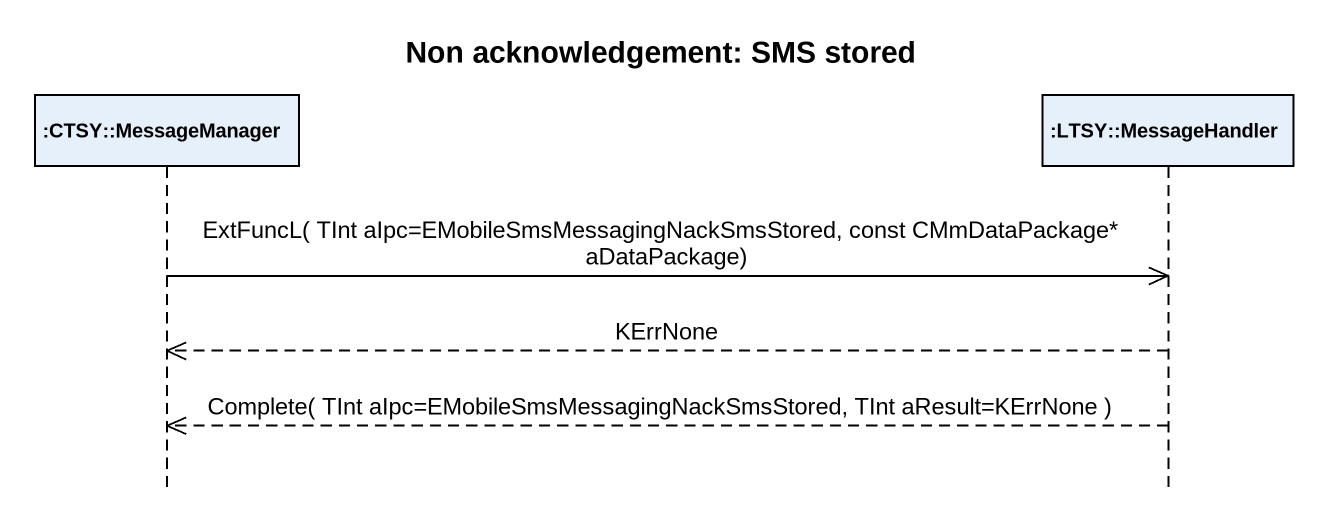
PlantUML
@startuml
title Non acknowledgement: SMS stored
hide footbox
participant ":CTSY::MessageManager" as CTSY_MessageManager
participant ":LTSY::MessageHandler" as LTSY_MessageHandler

CTSY_MessageManager ->> LTSY_MessageHandler : ExtFuncL( TInt aIpc=EMobileSmsMessagingNackSmsStored, const CMmDataPackage* aDataPackage)
LTSY_MessageHandler -->> CTSY_MessageManager : KErrNone
LTSY_MessageHandler -->> CTSY_MessageManager : Complete( TInt aIpc=EMobileSmsMessagingNackSmsStored, TInt aResult=KErrNone )
@enduml
